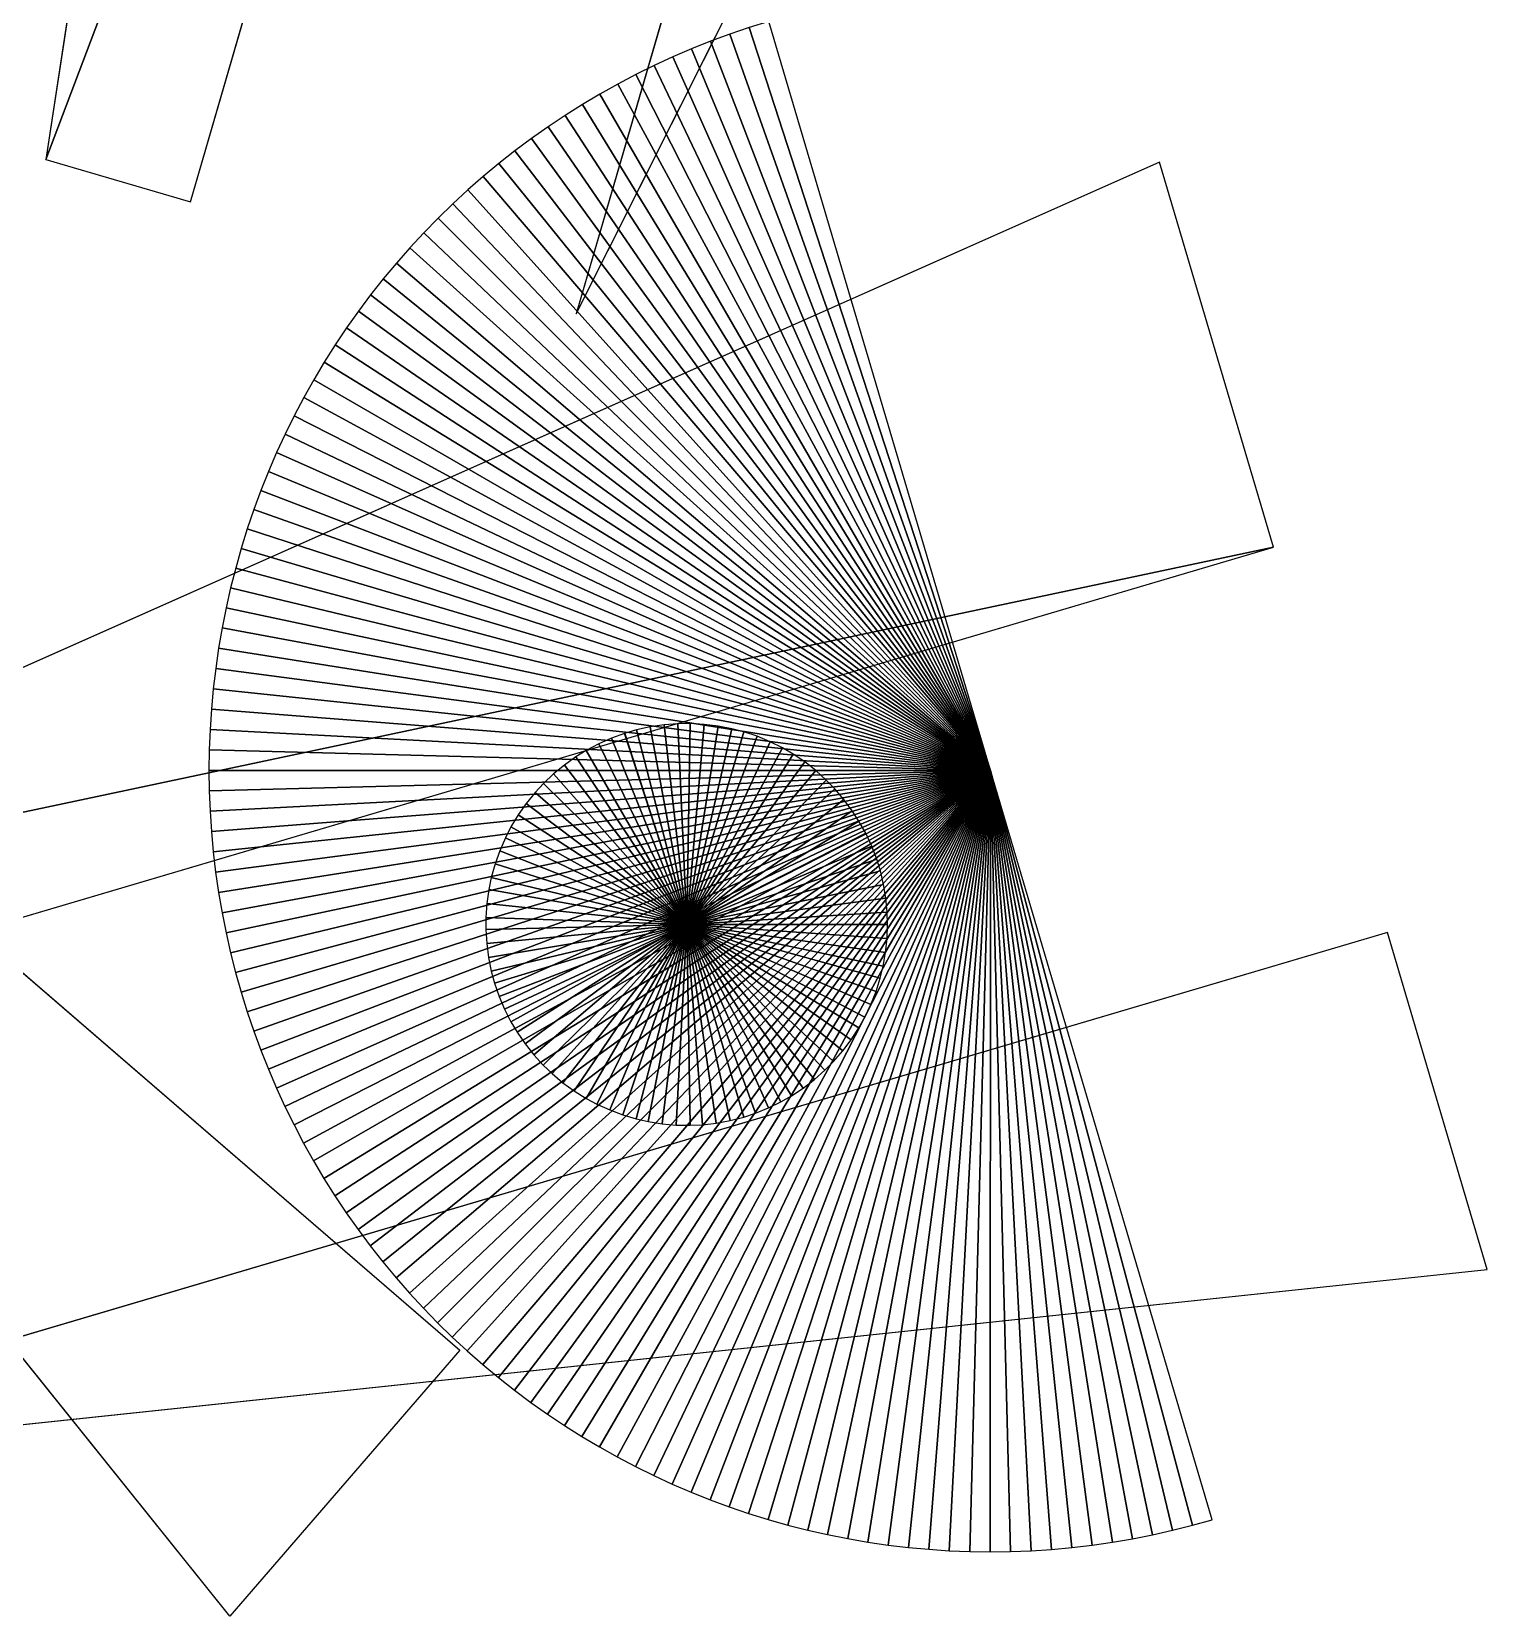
# Model space of a CAD drawing. Header units: metres. Extents: x -473 to 449, y -501 to 490.
# Drawn here: x 184 to 444.8, y -296.6 to -12.6 of the extents above; entities that cross this region are included whole.
import ezdxf

# ---------------------------------------------------------------- set-up
doc = ezdxf.new("R2010")
doc.units = ezdxf.units.M

msp = doc.modelspace()

# ---------------------------------------------------------------- linework, layer by layer
for p, q in [((238.8541, 305.42545, -533.42285), (186.50166, -35.526463, -533.42285)), ((212.42625, -43.07068, -533.42285), (307.98636, 285.30756, -533.42285)), ((377.11862, 265.18964, -533.42285), (281.55853, -63.1886, -533.42285)), ((281.55853, -63.1886, -533.42285), (437.60934, 247.58646, -533.42285)), ((309.07187, -13.05616, -534.42285), (305.63287, -14.323425, -534.42285)), ((312.54288, -11.879326, -534.42285), (309.07187, -13.05616, -534.42285)), ((302.22818, -15.680305, -534.42285), (298.86017, -17.125847, -534.42285)), ((305.63287, -14.323425, -534.42285), (302.22818, -15.680305, -534.42285)), ((295.53122, -18.659042, -534.42285), (292.2435, -20.278854, -534.42285)), ((298.86017, -17.125847, -534.42285), (295.53122, -18.659042, -534.42285)), ((288.99927, -21.984184, -534.42285), (285.8009, -23.773842, -534.42285)), ((292.2435, -20.278854, -534.42285), (288.99927, -21.984184, -534.42285)), ((1.85686, -25.388031, -535.42285), (260.68332, -248.93416, -535.42285)), ((219.50378, -296.6127, -535.42285), (1.85686, -25.388031, -535.42285)), ((285.8009, -23.773842, -534.42285), (282.65036, -25.646614, -534.42285)), ((279.55, -27.601204, -534.42285), (276.50183, -29.636307, -534.42285)), ((282.65036, -25.646614, -534.42285), (279.55, -27.601204, -534.42285)), ((276.50183, -29.636307, -534.42285), (273.508, -31.750496, -534.42285)), ((270.57053, -33.942314, -534.42285), (267.69144, -36.210304, -534.42285)), ((273.508, -31.750496, -534.42285), (270.57053, -33.942314, -534.42285)), ((386.0601, -35.966705, -534.42285), (70.872795, -176.13077, -534.42285)), ((186.50166, -35.526463, -533.42285), (212.42625, -43.07068, -533.42285)), ((267.69144, -36.210304, -534.42285), (264.8727, -38.55284, -534.42285)), ((406.48376, -105.00926, -534.42285), (386.0601, -35.966705, -534.42285)), ((264.8727, -38.55284, -534.42285), (262.11627, -40.96839, -534.42285)), ((262.11627, -40.96839, -534.42285), (259.42398, -43.45527, -534.42285)), ((259.42398, -43.45527, -534.42285), (256.79773, -46.011757, -534.42285)), ((256.79773, -46.011757, -534.42285), (254.23929, -48.63613, -534.42285)), ((254.23929, -48.63613, -534.42285), (251.75043, -51.326576, -534.42285)), ((251.75043, -51.326576, -534.42285), (249.33289, -54.08123, -534.42285)), ((249.33289, -54.08123, -534.42285), (246.98824, -56.898254, -534.42285)), ((246.98824, -56.898254, -534.42285), (244.71815, -59.775654, -534.42285)), ((244.71815, -59.775654, -534.42285), (242.52414, -62.711517, -534.42285)), ((242.52414, -62.711517, -534.42285), (240.40776, -65.70381, -534.42285)), ((240.40776, -65.70381, -534.42285), (238.37044, -68.75044, -534.42285)), ((238.37044, -68.75044, -534.42285), (236.41354, -71.8494, -534.42285)), ((236.41354, -71.8494, -534.42285), (234.53845, -74.998535, -534.42285)), ((234.53845, -74.998535, -534.42285), (232.74644, -78.19561, -534.42285)), ((232.74644, -78.19561, -534.42285), (231.03873, -81.43857, -534.42285)), ((231.03873, -81.43857, -534.42285), (229.41649, -84.72507, -534.42285)), ((229.41649, -84.72507, -534.42285), (227.88083, -88.05296, -534.42285)), ((227.88083, -88.05296, -534.42285), (226.43282, -91.419876, -534.42285)), ((226.43282, -91.419876, -534.42285), (225.07346, -94.82352, -534.42285)), ((225.07346, -94.82352, -534.42285), (223.80363, -98.261566, -534.42285)), ((223.80363, -98.261566, -534.42285), (222.62424, -101.73175, -534.42285)), ((222.62424, -101.73175, -534.42285), (221.5361, -105.23157, -534.42285)), ((78.53167, -202.02173, -534.42285), (406.48376, -105.00926, -534.42285)), ((221.5361, -105.23157, -534.42285), (220.53996, -108.75868, -534.42285)), ((220.53996, -108.75868, -534.42285), (219.63647, -112.31071, -534.42285)), ((219.63647, -112.31071, -534.42285), (218.8263, -115.885086, -534.42285)), ((218.8263, -115.885086, -534.42285), (218.10992, -119.479485, -534.42285)), ((218.10992, -119.479485, -534.42285), (217.48793, -123.09144, -534.42285)), ((217.48793, -123.09144, -534.42285), (216.96068, -126.718376, -534.42285)), ((216.96068, -126.718376, -534.42285), (216.52855, -130.35788, -534.42285)), ((216.52855, -130.35788, -534.42285), (216.19182, -134.00752, -534.42285)), ((216.19182, -134.00752, -534.42285), (215.95079, -137.66464, -534.42285)), ((215.95079, -137.66464, -534.42285), (215.80556, -141.32684, -534.42285)), ((290.22903, -138.36893, -534.42285), (287.8675, -139.22748, -534.42285)), ((292.3402, -137.75443, -534.42285), (290.22903, -138.36893, -534.42285)), ((294.7936, -137.21149, -534.42285), (292.3402, -137.75443, -534.42285)), ((297.2789, -136.84097, -534.42285), (294.7936, -137.21149, -534.42285)), ((299.78397, -136.64476, -534.42285), (297.2789, -136.84097, -534.42285)), ((301.9826, -136.61679, -534.42285), (299.78397, -136.64476, -534.42285)), ((304.49185, -136.74922, -534.42285), (301.9826, -136.61679, -534.42285)), ((306.98578, -137.05637, -534.42285), (304.49185, -136.74922, -534.42285)), ((309.4522, -137.53673, -534.42285), (306.98578, -137.05637, -534.42285)), ((311.5783, -138.09732, -534.42285), (309.4522, -137.53673, -534.42285)), ((313.96094, -138.89551, -534.42285), (311.5783, -138.09732, -534.42285)), ((316.28207, -139.85794, -534.42285), (313.96094, -138.89551, -534.42285)), ((215.80556, -141.32684, -534.42285), (215.75621, -144.99158, -534.42285)), ((283.3525, -141.42754, -534.42285), (281.48236, -142.58386, -534.42285)), ((285.5716, -140.24866, -534.42285), (283.3525, -141.42754, -534.42285)), ((287.8675, -139.22748, -534.42285), (285.5716, -140.24866, -534.42285)), ((318.5304, -140.97998, -534.42285), (316.28207, -139.85794, -534.42285)), ((320.42938, -142.08836, -534.42285), (318.5304, -140.97998, -534.42285)), ((279.43616, -144.04227, -534.42285), (277.49664, -145.6399, -534.42285)), ((281.48236, -142.58386, -534.42285), (279.43616, -144.04227, -534.42285)), ((322.51205, -143.49426, -534.42285), (320.42938, -142.08836, -534.42285)), ((324.49158, -145.04199, -534.42285), (322.51205, -143.49426, -534.42285)), ((215.75621, -144.99158, -534.42285), (215.80283, -148.65642, -534.42285)), ((275.6733, -147.36888, -534.42285), (274.1802, -148.98294, -534.42285)), ((277.49664, -145.6399, -534.42285), (275.6733, -147.36888, -534.42285)), ((326.35828, -146.72404, -534.42285), (324.49158, -145.04199, -534.42285)), ((327.89203, -148.29959, -534.42285), (326.35828, -146.72404, -534.42285)), ((215.80283, -148.65642, -534.42285), (215.94539, -152.31871, -534.42285)), ((274.1802, -148.98294, -534.42285), (272.59814, -150.93515, -534.42285)), ((329.5232, -150.2109, -534.42285), (327.89203, -148.29959, -534.42285)), ((331.0171, -152.23138, -534.42285), (329.5232, -150.2109, -534.42285)), ((215.94539, -152.31871, -534.42285), (216.18375, -155.97601, -534.42285)), ((271.15613, -152.99294, -534.42285), (269.86118, -155.14633, -534.42285)), ((272.59814, -150.93515, -534.42285), (271.15613, -152.99294, -534.42285)), ((332.20587, -154.08105, -534.42285), (331.0171, -152.23138, -534.42285)), ((216.18375, -155.97601, -534.42285), (216.51776, -159.62589, -534.42285)), ((269.86118, -155.14633, -534.42285), (268.8537, -157.10071, -534.42285)), ((333.4233, -156.27924, -534.42285), (332.20587, -154.08105, -534.42285)), ((268.8537, -157.10071, -534.42285), (267.8509, -159.40468, -534.42285)), ((334.48438, -158.55695, -534.42285), (333.4233, -156.27924, -534.42285)), ((335.38403, -160.90317, -534.42285), (334.48438, -158.55695, -534.42285)), ((216.51776, -159.62589, -534.42285), (216.9472, -163.26572, -534.42285)), ((267.01123, -161.77301, -534.42285), (266.3388, -164.19415, -534.42285)), ((267.8509, -159.40468, -534.42285), (267.01123, -161.77301, -534.42285)), ((336.03528, -163.00327, -534.42285), (335.38403, -160.90317, -534.42285)), ((216.9472, -163.26572, -534.42285), (217.47179, -166.89304, -534.42285)), ((266.3388, -164.19415, -534.42285), (265.89026, -166.34668, -534.42285)), ((336.62097, -165.44681, -534.42285), (336.03528, -163.00327, -534.42285)), ((217.47179, -166.89304, -534.42285), (218.09114, -170.50546, -534.42285)), ((265.89026, -166.34668, -534.42285), (265.53964, -168.83484, -534.42285)), ((337.0348, -167.9253, -534.42285), (336.62097, -165.44681, -534.42285)), ((265.53964, -168.83484, -534.42285), (265.36343, -171.34143, -534.42285)), ((337.27472, -170.42656, -534.42285), (337.0348, -167.9253, -534.42285)), ((218.09114, -170.50546, -534.42285), (218.80484, -174.10036, -534.42285)), ((265.36343, -171.34143, -534.42285), (265.35303, -173.54019, -534.42285)), ((337.25244, -175.1355, -534.42285), (337.34106, -172.62433, -534.42285)), ((337.34106, -172.62433, -534.42285), (337.27472, -170.42656, -534.42285)), ((426.90747, -174.0518, -534.42285), (98.95535, -271.06427, -534.42285)), ((218.80484, -174.10036, -534.42285), (219.6124, -177.67535, -534.42285)), ((265.35303, -173.54019, -534.42285), (265.5055, -176.04831, -534.42285)), ((265.5055, -176.04831, -534.42285), (265.83258, -178.5397, -534.42285)), ((336.98883, -177.63443, -534.42285), (337.25244, -175.1355, -534.42285)), ((444.77817, -234.46404, -534.42285), (426.90747, -174.0518, -534.42285)), ((219.6124, -177.67535, -534.42285), (220.51328, -181.22806, -534.42285)), ((265.83258, -178.5397, -534.42285), (266.33264, -181.00221, -534.42285)), ((336.5516, -180.10884, -534.42285), (336.98883, -177.63443, -534.42285)), ((220.51328, -181.22806, -534.42285), (221.5068, -184.75587, -534.42285)), ((266.33264, -181.00221, -534.42285), (266.9102, -183.12376, -534.42285)), ((336.02817, -182.24443, -534.42285), (336.5516, -180.10884, -534.42285)), ((266.9102, -183.12376, -534.42285), (267.7274, -185.49994, -534.42285)), ((335.27173, -184.64062, -534.42285), (336.02817, -182.24443, -534.42285)), ((221.5068, -184.75587, -534.42285), (222.59238, -188.2565, -534.42285)), ((267.7274, -185.49994, -534.42285), (268.70837, -187.81331, -534.42285)), ((333.2673, -189.24576, -534.42285), (334.3499, -186.97821, -534.42285)), ((334.3499, -186.97821, -534.42285), (335.27173, -184.64062, -534.42285)), ((222.59238, -188.2565, -534.42285), (223.76921, -191.72754, -534.42285)), ((268.70837, -187.81331, -534.42285), (269.8483, -190.05261, -534.42285)), ((269.8483, -190.05261, -534.42285), (270.97183, -191.94267, -534.42285)), ((332.19226, -191.1638, -534.42285), (333.2673, -189.24576, -534.42285)), ((223.76921, -191.72754, -534.42285), (225.0365, -195.16655, -534.42285)), ((270.97183, -191.94267, -534.42285), (272.3943, -194.01402, -534.42285)), ((330.8229, -193.27069, -534.42285), (332.19226, -191.1638, -534.42285)), ((225.0365, -195.16655, -534.42285), (226.39334, -198.5712, -534.42285)), ((272.3943, -194.01402, -534.42285), (273.95782, -195.98111, -534.42285)), ((327.66077, -197.1727, -534.42285), (329.30997, -195.27692, -534.42285)), ((329.30997, -195.27692, -534.42285), (330.8229, -193.27069, -534.42285)), ((226.39334, -198.5712, -534.42285), (227.83888, -201.93915, -534.42285)), ((273.95782, -195.98111, -534.42285), (275.65472, -197.83435, -534.42285)), ((275.65472, -197.83435, -534.42285), (277.2425, -199.3554, -534.42285)), ((324.2296, -200.39801, -534.42285), (326.11218, -198.73367, -534.42285)), ((326.11218, -198.73367, -534.42285), (327.66077, -197.1727, -534.42285)), ((277.2425, -199.3554, -534.42285), (279.16678, -200.9713, -534.42285)), ((279.16678, -200.9713, -534.42285), (281.1991, -202.449, -534.42285)), ((322.23557, -201.92693, -534.42285), (324.2296, -200.39801, -534.42285)), ((227.83888, -201.93915, -534.42285), (229.3721, -205.2682, -534.42285)), ((281.1991, -202.449, -534.42285), (283.32956, -203.78136, -534.42285)), ((283.32956, -203.78136, -534.42285), (285.26605, -204.82278, -534.42285)), ((315.97144, -205.50412, -534.42285), (318.23032, -204.40341, -534.42285)), ((318.23032, -204.40341, -534.42285), (320.13968, -203.31302, -534.42285)), ((320.13968, -203.31302, -534.42285), (322.23557, -201.92693, -534.42285)), ((229.3721, -205.2682, -534.42285), (230.9919, -208.5559, -534.42285)), ((285.26605, -204.82278, -534.42285), (287.5522, -205.86563, -534.42285)), ((287.5522, -205.86563, -534.42285), (289.9055, -206.74652, -534.42285)), ((289.9055, -206.74652, -534.42285), (292.3145, -207.46107, -534.42285)), ((309.11993, -207.76059, -534.42285), (311.5529, -207.13235, -534.42285)), ((311.5529, -207.13235, -534.42285), (313.64133, -206.44453, -534.42285)), ((313.64133, -206.44453, -534.42285), (315.97144, -205.50412, -534.42285)), ((230.9919, -208.5559, -534.42285), (232.6972, -211.80006, -534.42285)), ((292.3145, -207.46107, -534.42285), (294.4589, -207.94714, -534.42285)), ((294.4589, -207.94714, -534.42285), (296.94058, -208.34113, -534.42285)), ((296.94058, -208.34113, -534.42285), (299.4437, -208.56104, -534.42285)), ((299.4437, -208.56104, -534.42285), (301.95605, -208.60582, -534.42285)), ((301.95605, -208.60582, -534.42285), (304.15234, -208.50114, -534.42285)), ((304.15234, -208.50114, -534.42285), (306.64908, -208.21762, -534.42285)), ((306.64908, -208.21762, -534.42285), (309.11993, -207.76059, -534.42285)), ((232.6972, -211.80006, -534.42285), (234.48688, -214.99854, -534.42285)), ((234.48688, -214.99854, -534.42285), (236.35965, -218.14899, -534.42285)), ((236.35965, -218.14899, -534.42285), (238.31424, -221.24936, -534.42285)), ((238.31424, -221.24936, -534.42285), (240.34937, -224.29756, -534.42285)), ((240.34937, -224.29756, -534.42285), (242.46353, -227.29138, -534.42285)), ((242.46353, -227.29138, -534.42285), (244.65536, -230.22885, -534.42285)), ((244.65536, -230.22885, -534.42285), (246.92336, -233.10797, -534.42285)), ((98.95535, -271.06427, -534.42285), (444.77817, -234.46404, -534.42285)), ((246.92336, -233.10797, -534.42285), (249.2659, -235.9267, -534.42285)), ((249.2659, -235.9267, -534.42285), (251.68144, -238.68314, -534.42285)), ((251.68144, -238.68314, -534.42285), (254.16829, -241.37538, -534.42285)), ((254.16829, -241.37538, -534.42285), (256.72482, -244.00168, -534.42285)), ((256.72482, -244.00168, -534.42285), (259.34918, -246.56009, -534.42285)), ((259.34918, -246.56009, -534.42285), (262.0396, -249.04892, -534.42285)), ((260.68332, -248.93416, -535.42285), (219.50378, -296.6127, -535.42285)), ((262.0396, -249.04892, -534.42285), (264.7943, -251.46652, -534.42285)), ((264.7943, -251.46652, -534.42285), (267.6113, -253.81114, -534.42285)), ((267.6113, -253.81114, -534.42285), (270.4887, -256.08124, -534.42285)), ((270.4887, -256.08124, -534.42285), (273.4246, -258.27527, -534.42285)), ((273.4246, -258.27527, -534.42285), (276.41684, -260.39163, -534.42285)), ((276.41684, -260.39163, -534.42285), (279.4635, -262.42892, -534.42285)), ((279.4635, -262.42892, -534.42285), (282.56247, -264.38586, -534.42285)), ((282.56247, -264.38586, -534.42285), (285.71158, -266.26093, -534.42285)), ((285.71158, -266.26093, -534.42285), (288.90866, -268.05292, -534.42285)), ((288.90866, -268.05292, -534.42285), (292.1516, -269.76068, -534.42285)), ((292.1516, -269.76068, -534.42285), (295.43814, -271.38293, -534.42285)), ((295.43814, -271.38293, -534.42285), (298.76596, -272.91855, -534.42285)), ((298.76596, -272.91855, -534.42285), (302.13287, -274.36658, -534.42285)), ((302.13287, -274.36658, -534.42285), (305.53656, -275.72592, -534.42285)), ((305.53656, -275.72592, -534.42285), (308.97464, -276.9958, -534.42285)), ((308.97464, -276.9958, -534.42285), (312.44476, -278.17514, -534.42285)), ((312.44476, -278.17514, -534.42285), (315.94464, -279.26328, -534.42285)), ((315.94464, -279.26328, -534.42285), (319.47174, -280.25946, -534.42285)), ((319.47174, -280.25946, -534.42285), (323.02368, -281.1629, -534.42285)), ((323.02368, -281.1629, -534.42285), (326.59814, -281.97314, -534.42285)), ((388.38843, -281.18698, -534.42285), (391.94104, -280.28613, -534.42285)), ((391.94104, -280.28613, -534.42285), (395.4689, -279.29257, -534.42285)), ((326.59814, -281.97314, -534.42285), (330.19257, -282.68945, -534.42285)), ((330.19257, -282.68945, -534.42285), (333.80444, -283.31146, -534.42285)), ((333.80444, -283.31146, -534.42285), (337.43146, -283.8387, -534.42285)), ((337.43146, -283.8387, -534.42285), (341.07095, -284.27087, -534.42285)), ((370.3389, -284.28162, -534.42285), (373.97876, -283.85217, -534.42285)), ((373.97876, -283.85217, -534.42285), (377.60608, -283.3276, -534.42285)), ((377.60608, -283.3276, -534.42285), (381.21844, -282.70825, -534.42285)), ((381.21844, -282.70825, -534.42285), (384.81345, -281.99454, -534.42285)), ((384.81345, -281.99454, -534.42285), (388.38843, -281.18698, -534.42285)), ((341.07095, -284.27087, -534.42285), (344.72052, -284.60754, -534.42285)), ((344.72052, -284.60754, -534.42285), (348.37766, -284.84857, -534.42285)), ((348.37766, -284.84857, -534.42285), (352.03992, -284.99384, -534.42285)), ((352.03992, -284.99384, -534.42285), (355.70465, -285.04315, -534.42285)), ((355.70465, -285.04315, -534.42285), (359.3694, -284.99655, -534.42285)), ((359.3694, -284.99655, -534.42285), (363.03177, -284.85397, -534.42285)), ((363.03177, -284.85397, -534.42285), (366.6891, -284.61566, -534.42285)), ((366.6891, -284.61566, -534.42285), (370.3389, -284.28162, -534.42285))]:
    msp.add_line(p, q)
for points in [[(307.98636, 285.30756, -533.42285), (238.8541, 305.42545, -533.42285), (186.50166, -35.526463, -533.42285), (186.50177, -35.526363, -533.4227)], [(186.50166, -35.526463, -533.42285), (212.42625, -43.07068, -533.42285), (307.98636, 285.30756, -533.42285), (307.98645, 285.30765, -533.4227)], [(281.55853, -63.1886, -533.42285), (437.60934, 247.58646, -533.42285), (377.11862, 265.18964, -533.42285), (377.1187, 265.18973, -533.4227)], [(355.7562, -145.04317, -534.42285), (316.0435, -10.793762, -534.42285), (312.54288, -11.879326, -534.42285), (312.54297, -11.879226, -534.4227)], [(355.7562, -145.04317, -534.42285), (309.07187, -13.05616, -534.42285), (305.63287, -14.323425, -534.42285), (305.63297, -14.323325, -534.4227)], [(355.7562, -145.04317, -534.42285), (312.54288, -11.879326, -534.42285), (309.07187, -13.05616, -534.42285), (309.07196, -13.05606, -534.4227)], [(355.7562, -145.04317, -534.42285), (302.22818, -15.680305, -534.42285), (298.86017, -17.125847, -534.42285), (298.86026, -17.125748, -534.4227)], [(355.7562, -145.04317, -534.42285), (305.63287, -14.323425, -534.42285), (302.22818, -15.680305, -534.42285), (302.22827, -15.680205, -534.4227)], [(355.7562, -145.04317, -534.42285), (295.53122, -18.659042, -534.42285), (292.2435, -20.278854, -534.42285), (292.2436, -20.278755, -534.4227)], [(355.7562, -145.04317, -534.42285), (298.86017, -17.125847, -534.42285), (295.53122, -18.659042, -534.42285), (295.5313, -18.658943, -534.4227)], [(355.7562, -145.04317, -534.42285), (288.99927, -21.984184, -534.42285), (285.8009, -23.773842, -534.42285), (285.801, -23.773743, -534.4227)], [(355.7562, -145.04317, -534.42285), (292.2435, -20.278854, -534.42285), (288.99927, -21.984184, -534.42285), (288.99936, -21.984085, -534.4227)], [(1.85686, -25.388031, -535.42285), (260.68332, -248.93416, -535.42285), (219.50378, -296.6127, -535.42285), (219.50389, -296.6126, -535.4227)], [(355.7562, -145.04317, -534.42285), (285.8009, -23.773842, -534.42285), (282.65036, -25.646614, -534.42285), (282.65045, -25.646515, -534.4227)], [(355.7562, -145.04317, -534.42285), (279.55, -27.601204, -534.42285), (276.50183, -29.636307, -534.42285), (276.50192, -29.636208, -534.4227)], [(355.7562, -145.04317, -534.42285), (282.65036, -25.646614, -534.42285), (279.55, -27.601204, -534.42285), (279.55008, -27.601105, -534.4227)], [(355.7562, -145.04317, -534.42285), (276.50183, -29.636307, -534.42285), (273.508, -31.750496, -534.42285), (273.5081, -31.750397, -534.4227)], [(355.7562, -145.04317, -534.42285), (270.57053, -33.942314, -534.42285), (267.69144, -36.210304, -534.42285), (267.69153, -36.210205, -534.4227)], [(355.7562, -145.04317, -534.42285), (273.508, -31.750496, -534.42285), (270.57053, -33.942314, -534.42285), (270.57062, -33.942215, -534.4227)], [(406.48376, -105.00926, -534.42285), (386.0601, -35.966705, -534.42285), (70.872795, -176.13077, -534.42285), (70.872894, -176.13066, -534.4227)], [(355.7562, -145.04317, -534.42285), (267.69144, -36.210304, -534.42285), (264.8727, -38.55284, -534.42285), (264.8728, -38.552742, -534.4227)], [(355.7562, -145.04317, -534.42285), (264.8727, -38.55284, -534.42285), (262.11627, -40.96839, -534.42285), (262.11636, -40.968292, -534.4227)], [(355.7562, -145.04317, -534.42285), (262.11627, -40.96839, -534.42285), (259.42398, -43.45527, -534.42285), (259.42407, -43.45517, -534.4227)], [(355.7562, -145.04317, -534.42285), (259.42398, -43.45527, -534.42285), (256.79773, -46.011757, -534.42285), (256.79782, -46.011658, -534.4227)], [(355.7562, -145.04317, -534.42285), (256.79773, -46.011757, -534.42285), (254.23929, -48.63613, -534.42285), (254.2394, -48.636032, -534.4227)], [(355.7562, -145.04317, -534.42285), (254.23929, -48.63613, -534.42285), (251.75043, -51.326576, -534.42285), (251.75053, -51.326477, -534.4227)], [(355.7562, -145.04317, -534.42285), (251.75043, -51.326576, -534.42285), (249.33289, -54.08123, -534.42285), (249.333, -54.08113, -534.4227)], [(355.7562, -145.04317, -534.42285), (249.33289, -54.08123, -534.42285), (246.98824, -56.898254, -534.42285), (246.98834, -56.898155, -534.4227)], [(355.7562, -145.04317, -534.42285), (246.98824, -56.898254, -534.42285), (244.71815, -59.775654, -534.42285), (244.71826, -59.775555, -534.4227)], [(355.7562, -145.04317, -534.42285), (244.71815, -59.775654, -534.42285), (242.52414, -62.711517, -534.42285), (242.52425, -62.71142, -534.4227)], [(355.7562, -145.04317, -534.42285), (242.52414, -62.711517, -534.42285), (240.40776, -65.70381, -534.42285), (240.40787, -65.70371, -534.4227)], [(355.7562, -145.04317, -534.42285), (240.40776, -65.70381, -534.42285), (238.37044, -68.75044, -534.42285), (238.37054, -68.75034, -534.4227)], [(355.7562, -145.04317, -534.42285), (238.37044, -68.75044, -534.42285), (236.41354, -71.8494, -534.42285), (236.41365, -71.849304, -534.4227)], [(355.7562, -145.04317, -534.42285), (236.41354, -71.8494, -534.42285), (234.53845, -74.998535, -534.42285), (234.53856, -74.998436, -534.4227)], [(355.7562, -145.04317, -534.42285), (234.53845, -74.998535, -534.42285), (232.74644, -78.19561, -534.42285), (232.74655, -78.19551, -534.4227)], [(355.7562, -145.04317, -534.42285), (232.74644, -78.19561, -534.42285), (231.03873, -81.43857, -534.42285), (231.03883, -81.43847, -534.4227)], [(355.7562, -145.04317, -534.42285), (231.03873, -81.43857, -534.42285), (229.41649, -84.72507, -534.42285), (229.4166, -84.72497, -534.4227)], [(355.7562, -145.04317, -534.42285), (229.41649, -84.72507, -534.42285), (227.88083, -88.05296, -534.42285), (227.88094, -88.052864, -534.4227)], [(355.7562, -145.04317, -534.42285), (227.88083, -88.05296, -534.42285), (226.43282, -91.419876, -534.42285), (226.43292, -91.41978, -534.4227)], [(355.7562, -145.04317, -534.42285), (226.43282, -91.419876, -534.42285), (225.07346, -94.82352, -534.42285), (225.07356, -94.82342, -534.4227)], [(355.7562, -145.04317, -534.42285), (225.07346, -94.82352, -534.42285), (223.80363, -98.261566, -534.42285), (223.80374, -98.26147, -534.4227)], [(355.7562, -145.04317, -534.42285), (223.80363, -98.261566, -534.42285), (222.62424, -101.73175, -534.42285), (222.62434, -101.73165, -534.4227)], [(355.7562, -145.04317, -534.42285), (222.62424, -101.73175, -534.42285), (221.5361, -105.23157, -534.42285), (221.53621, -105.23147, -534.4227)], [(70.872795, -176.13077, -534.42285), (78.53167, -202.02173, -534.42285), (406.48376, -105.00926, -534.42285), (406.48386, -105.00916, -534.4227)], [(355.7562, -145.04317, -534.42285), (221.5361, -105.23157, -534.42285), (220.53996, -108.75868, -534.42285), (220.54007, -108.75858, -534.4227)], [(355.7562, -145.04317, -534.42285), (220.53996, -108.75868, -534.42285), (219.63647, -112.31071, -534.42285), (219.63658, -112.31061, -534.4227)], [(355.7562, -145.04317, -534.42285), (219.63647, -112.31071, -534.42285), (218.8263, -115.885086, -534.42285), (218.8264, -115.88499, -534.4227)], [(355.7562, -145.04317, -534.42285), (218.8263, -115.885086, -534.42285), (218.10992, -119.479485, -534.42285), (218.11003, -119.479385, -534.4227)], [(355.7562, -145.04317, -534.42285), (218.10992, -119.479485, -534.42285), (217.48793, -123.09144, -534.42285), (217.48804, -123.09134, -534.4227)], [(355.7562, -145.04317, -534.42285), (217.48793, -123.09144, -534.42285), (216.96068, -126.718376, -534.42285), (216.96078, -126.71828, -534.4227)], [(355.7562, -145.04317, -534.42285), (216.96068, -126.718376, -534.42285), (216.52855, -130.35788, -534.42285), (216.52866, -130.35777, -534.4227)], [(355.7562, -145.04317, -534.42285), (216.52855, -130.35788, -534.42285), (216.19182, -134.00752, -534.42285), (216.19193, -134.00742, -534.4227)], [(355.7562, -145.04317, -534.42285), (216.19182, -134.00752, -534.42285), (215.95079, -137.66464, -534.42285), (215.9509, -137.66454, -534.4227)], [(355.7562, -145.04317, -534.42285), (215.95079, -137.66464, -534.42285), (215.80556, -141.32684, -534.42285), (215.80566, -141.32674, -534.4227)], [(301.34103, -172.61108, -534.42285), (290.22903, -138.36893, -534.42285), (287.8675, -139.22748, -534.42285), (287.86758, -139.22737, -534.4227)], [(301.34103, -172.61108, -534.42285), (292.3402, -137.75443, -534.42285), (290.22903, -138.36893, -534.42285), (290.22913, -138.36882, -534.4227)], [(301.34103, -172.61108, -534.42285), (294.7936, -137.21149, -534.42285), (292.3402, -137.75443, -534.42285), (292.3403, -137.75432, -534.4227)], [(301.34103, -172.61108, -534.42285), (297.2789, -136.84097, -534.42285), (294.7936, -137.21149, -534.42285), (294.7937, -137.21138, -534.4227)], [(301.34103, -172.61108, -534.42285), (299.78397, -136.64476, -534.42285), (297.2789, -136.84097, -534.42285), (297.279, -136.84087, -534.4227)], [(301.34103, -172.61108, -534.42285), (301.9826, -136.61679, -534.42285), (299.78397, -136.64476, -534.42285), (299.78406, -136.64465, -534.4227)], [(301.34103, -172.61108, -534.42285), (304.49185, -136.74922, -534.42285), (301.9826, -136.61679, -534.42285), (301.9827, -136.61668, -534.4227)], [(301.34103, -172.61108, -534.42285), (306.98578, -137.05637, -534.42285), (304.49185, -136.74922, -534.42285), (304.49194, -136.74911, -534.4227)], [(301.34103, -172.61108, -534.42285), (309.4522, -137.53673, -534.42285), (306.98578, -137.05637, -534.42285), (306.98587, -137.05626, -534.4227)], [(301.34103, -172.61108, -534.42285), (311.5783, -138.09732, -534.42285), (309.4522, -137.53673, -534.42285), (309.4523, -137.53662, -534.4227)], [(301.34103, -172.61108, -534.42285), (313.96094, -138.89551, -534.42285), (311.5783, -138.09732, -534.42285), (311.5784, -138.09721, -534.4227)], [(301.34103, -172.61108, -534.42285), (316.28207, -139.85794, -534.42285), (313.96094, -138.89551, -534.42285), (313.96103, -138.8954, -534.4227)], [(355.7562, -145.04317, -534.42285), (215.80556, -141.32684, -534.42285), (215.75621, -144.99158, -534.42285), (215.75632, -144.99147, -534.4227)], [(301.34103, -172.61108, -534.42285), (283.3525, -141.42754, -534.42285), (281.48236, -142.58386, -534.42285), (281.48245, -142.58376, -534.4227)], [(301.34103, -172.61108, -534.42285), (285.5716, -140.24866, -534.42285), (283.3525, -141.42754, -534.42285), (283.3526, -141.42743, -534.4227)], [(301.34103, -172.61108, -534.42285), (287.8675, -139.22748, -534.42285), (285.5716, -140.24866, -534.42285), (285.5717, -140.24855, -534.4227)], [(301.34103, -172.61108, -534.42285), (318.5304, -140.97998, -534.42285), (316.28207, -139.85794, -534.42285), (316.28217, -139.85783, -534.4227)], [(301.34103, -172.61108, -534.42285), (320.42938, -142.08836, -534.42285), (318.5304, -140.97998, -534.42285), (318.5305, -140.97987, -534.4227)], [(301.34103, -172.61108, -534.42285), (279.43616, -144.04227, -534.42285), (277.49664, -145.6399, -534.42285), (277.49673, -145.63979, -534.4227)], [(301.34103, -172.61108, -534.42285), (281.48236, -142.58386, -534.42285), (279.43616, -144.04227, -534.42285), (279.43625, -144.04216, -534.4227)], [(301.34103, -172.61108, -534.42285), (322.51205, -143.49426, -534.42285), (320.42938, -142.08836, -534.42285), (320.42947, -142.08826, -534.4227)], [(301.34103, -172.61108, -534.42285), (324.49158, -145.04199, -534.42285), (322.51205, -143.49426, -534.42285), (322.51215, -143.49416, -534.4227)], [(355.7562, -145.04317, -534.42285), (215.75621, -144.99158, -534.42285), (215.80283, -148.65642, -534.42285), (215.80293, -148.65631, -534.4227)], [(355.7562, -145.04317, -534.42285), (215.80283, -148.65642, -534.42285), (215.94539, -152.31871, -534.42285), (215.9455, -152.3186, -534.4227)], [(355.7562, -145.04317, -534.42285), (215.94539, -152.31871, -534.42285), (216.18375, -155.97601, -534.42285), (216.18385, -155.9759, -534.4227)], [(355.7562, -145.04317, -534.42285), (216.18375, -155.97601, -534.42285), (216.51776, -159.62589, -534.42285), (216.51787, -159.62578, -534.4227)], [(355.7562, -145.04317, -534.42285), (216.51776, -159.62589, -534.42285), (216.9472, -163.26572, -534.42285), (216.94731, -163.26561, -534.4227)], [(355.7562, -145.04317, -534.42285), (216.9472, -163.26572, -534.42285), (217.47179, -166.89304, -534.42285), (217.4719, -166.89293, -534.4227)], [(355.7562, -145.04317, -534.42285), (217.47179, -166.89304, -534.42285), (218.09114, -170.50546, -534.42285), (218.09125, -170.50536, -534.4227)], [(355.7562, -145.04317, -534.42285), (218.09114, -170.50546, -534.42285), (218.80484, -174.10036, -534.42285), (218.80495, -174.10025, -534.4227)], [(355.7562, -145.04317, -534.42285), (218.80484, -174.10036, -534.42285), (219.6124, -177.67535, -534.42285), (219.6125, -177.67525, -534.4227)], [(355.7562, -145.04317, -534.42285), (219.6124, -177.67535, -534.42285), (220.51328, -181.22806, -534.42285), (220.51338, -181.22795, -534.4227)], [(355.7562, -145.04317, -534.42285), (220.51328, -181.22806, -534.42285), (221.5068, -184.75587, -534.42285), (221.50691, -184.75577, -534.4227)], [(355.7562, -145.04317, -534.42285), (221.5068, -184.75587, -534.42285), (222.59238, -188.2565, -534.42285), (222.59248, -188.2564, -534.4227)], [(355.7562, -145.04317, -534.42285), (222.59238, -188.2565, -534.42285), (223.76921, -191.72754, -534.42285), (223.76932, -191.72743, -534.4227)], [(355.7562, -145.04317, -534.42285), (223.76921, -191.72754, -534.42285), (225.0365, -195.16655, -534.42285), (225.0366, -195.16644, -534.4227)], [(355.7562, -145.04317, -534.42285), (225.0365, -195.16655, -534.42285), (226.39334, -198.5712, -534.42285), (226.39345, -198.57109, -534.4227)], [(355.7562, -145.04317, -534.42285), (226.39334, -198.5712, -534.42285), (227.83888, -201.93915, -534.42285), (227.83899, -201.93904, -534.4227)], [(355.7562, -145.04317, -534.42285), (227.83888, -201.93915, -534.42285), (229.3721, -205.2682, -534.42285), (229.37221, -205.2681, -534.4227)], [(355.7562, -145.04317, -534.42285), (229.3721, -205.2682, -534.42285), (230.9919, -208.5559, -534.42285), (230.992, -208.55579, -534.4227)], [(355.7562, -145.04317, -534.42285), (230.9919, -208.5559, -534.42285), (232.6972, -211.80006, -534.42285), (232.69731, -211.79996, -534.4227)], [(355.7562, -145.04317, -534.42285), (232.6972, -211.80006, -534.42285), (234.48688, -214.99854, -534.42285), (234.48698, -214.99843, -534.4227)], [(355.7562, -145.04317, -534.42285), (234.48688, -214.99854, -534.42285), (236.35965, -218.14899, -534.42285), (236.35976, -218.14888, -534.4227)], [(355.7562, -145.04317, -534.42285), (236.35965, -218.14899, -534.42285), (238.31424, -221.24936, -534.42285), (238.31435, -221.24925, -534.4227)], [(355.7562, -145.04317, -534.42285), (238.31424, -221.24936, -534.42285), (240.34937, -224.29756, -534.42285), (240.34947, -224.29745, -534.4227)], [(355.7562, -145.04317, -534.42285), (240.34937, -224.29756, -534.42285), (242.46353, -227.29138, -534.42285), (242.46364, -227.29128, -534.4227)], [(355.7562, -145.04317, -534.42285), (242.46353, -227.29138, -534.42285), (244.65536, -230.22885, -534.42285), (244.65547, -230.22874, -534.4227)], [(355.7562, -145.04317, -534.42285), (244.65536, -230.22885, -534.42285), (246.92336, -233.10797, -534.42285), (246.92346, -233.10786, -534.4227)], [(355.7562, -145.04317, -534.42285), (246.92336, -233.10797, -534.42285), (249.2659, -235.9267, -534.42285), (249.266, -235.92659, -534.4227)], [(355.7562, -145.04317, -534.42285), (249.2659, -235.9267, -534.42285), (251.68144, -238.68314, -534.42285), (251.68155, -238.68303, -534.4227)], [(355.7562, -145.04317, -534.42285), (251.68144, -238.68314, -534.42285), (254.16829, -241.37538, -534.42285), (254.1684, -241.37527, -534.4227)], [(355.7562, -145.04317, -534.42285), (254.16829, -241.37538, -534.42285), (256.72482, -244.00168, -534.42285), (256.7249, -244.00157, -534.4227)], [(355.7562, -145.04317, -534.42285), (256.72482, -244.00168, -534.42285), (259.34918, -246.56009, -534.42285), (259.34927, -246.55998, -534.4227)], [(355.7562, -145.04317, -534.42285), (259.34918, -246.56009, -534.42285), (262.0396, -249.04892, -534.42285), (262.0397, -249.04881, -534.4227)], [(355.7562, -145.04317, -534.42285), (262.0396, -249.04892, -534.42285), (264.7943, -251.46652, -534.42285), (264.7944, -251.46642, -534.4227)], [(355.7562, -145.04317, -534.42285), (264.7943, -251.46652, -534.42285), (267.6113, -253.81114, -534.42285), (267.6114, -253.81104, -534.4227)], [(355.7562, -145.04317, -534.42285), (267.6113, -253.81114, -534.42285), (270.4887, -256.08124, -534.42285), (270.4888, -256.08115, -534.4227)], [(355.7562, -145.04317, -534.42285), (270.4887, -256.08124, -534.42285), (273.4246, -258.27527, -534.42285), (273.42468, -258.27518, -534.4227)], [(355.7562, -145.04317, -534.42285), (273.4246, -258.27527, -534.42285), (276.41684, -260.39163, -534.42285), (276.41693, -260.39154, -534.4227)], [(301.34103, -172.61108, -534.42285), (275.6733, -147.36888, -534.42285), (274.1802, -148.98294, -534.42285), (274.1803, -148.98283, -534.4227)], [(301.34103, -172.61108, -534.42285), (277.49664, -145.6399, -534.42285), (275.6733, -147.36888, -534.42285), (275.6734, -147.36877, -534.4227)], [(355.7562, -145.04317, -534.42285), (276.41684, -260.39163, -534.42285), (279.4635, -262.42892, -534.42285), (279.4636, -262.42883, -534.4227)], [(355.7562, -145.04317, -534.42285), (279.4635, -262.42892, -534.42285), (282.56247, -264.38586, -534.42285), (282.56256, -264.38577, -534.4227)], [(355.7562, -145.04317, -534.42285), (282.56247, -264.38586, -534.42285), (285.71158, -266.26093, -534.42285), (285.71167, -266.26083, -534.4227)], [(355.7562, -145.04317, -534.42285), (285.71158, -266.26093, -534.42285), (288.90866, -268.05292, -534.42285), (288.90875, -268.05283, -534.4227)], [(355.7562, -145.04317, -534.42285), (288.90866, -268.05292, -534.42285), (292.1516, -269.76068, -534.42285), (292.1517, -269.7606, -534.4227)], [(355.7562, -145.04317, -534.42285), (292.1516, -269.76068, -534.42285), (295.43814, -271.38293, -534.42285), (295.43823, -271.38284, -534.4227)], [(355.7562, -145.04317, -534.42285), (295.43814, -271.38293, -534.42285), (298.76596, -272.91855, -534.42285), (298.76605, -272.91846, -534.4227)], [(355.7562, -145.04317, -534.42285), (298.76596, -272.91855, -534.42285), (302.13287, -274.36658, -534.42285), (302.13297, -274.3665, -534.4227)], [(301.34103, -172.61108, -534.42285), (326.35828, -146.72404, -534.42285), (324.49158, -145.04199, -534.42285), (324.49167, -145.04189, -534.4227)], [(301.34103, -172.61108, -534.42285), (327.89203, -148.29959, -534.42285), (326.35828, -146.72404, -534.42285), (326.35837, -146.72394, -534.4227)], [(355.7562, -145.04317, -534.42285), (302.13287, -274.36658, -534.42285), (305.53656, -275.72592, -534.42285), (305.53665, -275.72583, -534.4227)], [(355.7562, -145.04317, -534.42285), (305.53656, -275.72592, -534.42285), (308.97464, -276.9958, -534.42285), (308.97473, -276.9957, -534.4227)], [(355.7562, -145.04317, -534.42285), (308.97464, -276.9958, -534.42285), (312.44476, -278.17514, -534.42285), (312.44485, -278.17505, -534.4227)], [(355.7562, -145.04317, -534.42285), (312.44476, -278.17514, -534.42285), (315.94464, -279.26328, -534.42285), (315.94473, -279.26318, -534.4227)], [(355.7562, -145.04317, -534.42285), (315.94464, -279.26328, -534.42285), (319.47174, -280.25946, -534.42285), (319.47183, -280.25937, -534.4227)], [(355.7562, -145.04317, -534.42285), (319.47174, -280.25946, -534.42285), (323.02368, -281.1629, -534.42285), (323.02377, -281.1628, -534.4227)], [(355.7562, -145.04317, -534.42285), (323.02368, -281.1629, -534.42285), (326.59814, -281.97314, -534.42285), (326.59824, -281.97305, -534.4227)], [(355.7562, -145.04317, -534.42285), (326.59814, -281.97314, -534.42285), (330.19257, -282.68945, -534.42285), (330.19266, -282.68936, -534.4227)], [(355.7562, -145.04317, -534.42285), (330.19257, -282.68945, -534.42285), (333.80444, -283.31146, -534.42285), (333.80453, -283.31137, -534.4227)], [(355.7562, -145.04317, -534.42285), (333.80444, -283.31146, -534.42285), (337.43146, -283.8387, -534.42285), (337.43155, -283.83862, -534.4227)], [(355.7562, -145.04317, -534.42285), (337.43146, -283.8387, -534.42285), (341.07095, -284.27087, -534.42285), (341.07104, -284.27078, -534.4227)], [(355.7562, -145.04317, -534.42285), (341.07095, -284.27087, -534.42285), (344.72052, -284.60754, -534.42285), (344.7206, -284.60745, -534.4227)], [(355.7562, -145.04317, -534.42285), (344.72052, -284.60754, -534.42285), (348.37766, -284.84857, -534.42285), (348.37775, -284.84848, -534.4227)], [(355.7562, -145.04317, -534.42285), (348.37766, -284.84857, -534.42285), (352.03992, -284.99384, -534.42285), (352.04, -284.99374, -534.4227)], [(355.7562, -145.04317, -534.42285), (352.03992, -284.99384, -534.42285), (355.70465, -285.04315, -534.42285), (355.70474, -285.04306, -534.4227)], [(355.7562, -145.04317, -534.42285), (355.70465, -285.04315, -534.42285), (359.3694, -284.99655, -534.42285), (359.36948, -284.99646, -534.4227)], [(355.7562, -145.04317, -534.42285), (359.3694, -284.99655, -534.42285), (363.03177, -284.85397, -534.42285), (363.03186, -284.85388, -534.4227)], [(355.7562, -145.04317, -534.42285), (363.03177, -284.85397, -534.42285), (366.6891, -284.61566, -534.42285), (366.68918, -284.61557, -534.4227)], [(355.7562, -145.04317, -534.42285), (366.6891, -284.61566, -534.42285), (370.3389, -284.28162, -534.42285), (370.339, -284.28152, -534.4227)], [(355.7562, -145.04317, -534.42285), (370.3389, -284.28162, -534.42285), (373.97876, -283.85217, -534.42285), (373.97885, -283.85208, -534.4227)], [(355.7562, -145.04317, -534.42285), (373.97876, -283.85217, -534.42285), (377.60608, -283.3276, -534.42285), (377.60617, -283.3275, -534.4227)], [(355.7562, -145.04317, -534.42285), (377.60608, -283.3276, -534.42285), (381.21844, -282.70825, -534.42285), (381.21854, -282.70816, -534.4227)], [(355.7562, -145.04317, -534.42285), (381.21844, -282.70825, -534.42285), (384.81345, -281.99454, -534.42285), (384.81354, -281.99445, -534.4227)], [(355.7562, -145.04317, -534.42285), (384.81345, -281.99454, -534.42285), (388.38843, -281.18698, -534.42285), (388.38852, -281.1869, -534.4227)], [(355.7562, -145.04317, -534.42285), (388.38843, -281.18698, -534.42285), (391.94104, -280.28613, -534.42285), (391.94113, -280.28604, -534.4227)], [(355.7562, -145.04317, -534.42285), (391.94104, -280.28613, -534.42285), (395.4689, -279.29257, -534.42285), (395.469, -279.29248, -534.4227)], [(301.34103, -172.61108, -534.42285), (274.1802, -148.98294, -534.42285), (272.59814, -150.93515, -534.42285), (272.59824, -150.93504, -534.4227)], [(301.34103, -172.61108, -534.42285), (329.5232, -150.2109, -534.42285), (327.89203, -148.29959, -534.42285), (327.89212, -148.29948, -534.4227)], [(301.34103, -172.61108, -534.42285), (331.0171, -152.23138, -534.42285), (329.5232, -150.2109, -534.42285), (329.5233, -150.2108, -534.4227)], [(301.34103, -172.61108, -534.42285), (271.15613, -152.99294, -534.42285), (269.86118, -155.14633, -534.42285), (269.86127, -155.14622, -534.4227)], [(301.34103, -172.61108, -534.42285), (272.59814, -150.93515, -534.42285), (271.15613, -152.99294, -534.42285), (271.15622, -152.99283, -534.4227)], [(301.34103, -172.61108, -534.42285), (332.20587, -154.08105, -534.42285), (331.0171, -152.23138, -534.42285), (331.01718, -152.23128, -534.4227)], [(301.34103, -172.61108, -534.42285), (269.86118, -155.14633, -534.42285), (268.8537, -157.10071, -534.42285), (268.8538, -157.1006, -534.4227)], [(301.34103, -172.61108, -534.42285), (333.4233, -156.27924, -534.42285), (332.20587, -154.08105, -534.42285), (332.20596, -154.08095, -534.4227)], [(301.34103, -172.61108, -534.42285), (268.8537, -157.10071, -534.42285), (267.8509, -159.40468, -534.42285), (267.85098, -159.40457, -534.4227)], [(301.34103, -172.61108, -534.42285), (334.48438, -158.55695, -534.42285), (333.4233, -156.27924, -534.42285), (333.4234, -156.27913, -534.4227)], [(301.34103, -172.61108, -534.42285), (335.38403, -160.90317, -534.42285), (334.48438, -158.55695, -534.42285), (334.48447, -158.55684, -534.4227)], [(301.34103, -172.61108, -534.42285), (267.01123, -161.77301, -534.42285), (266.3388, -164.19415, -534.42285), (266.3389, -164.19405, -534.4227)], [(301.34103, -172.61108, -534.42285), (267.8509, -159.40468, -534.42285), (267.01123, -161.77301, -534.42285), (267.01132, -161.7729, -534.4227)], [(301.34103, -172.61108, -534.42285), (336.03528, -163.00327, -534.42285), (335.38403, -160.90317, -534.42285), (335.38412, -160.90306, -534.4227)], [(301.34103, -172.61108, -534.42285), (266.3388, -164.19415, -534.42285), (265.89026, -166.34668, -534.42285), (265.89035, -166.34657, -534.4227)], [(301.34103, -172.61108, -534.42285), (336.62097, -165.44681, -534.42285), (336.03528, -163.00327, -534.42285), (336.03537, -163.00316, -534.4227)], [(301.34103, -172.61108, -534.42285), (265.89026, -166.34668, -534.42285), (265.53964, -168.83484, -534.42285), (265.53973, -168.83473, -534.4227)], [(301.34103, -172.61108, -534.42285), (337.0348, -167.9253, -534.42285), (336.62097, -165.44681, -534.42285), (336.62106, -165.4467, -534.4227)], [(301.34103, -172.61108, -534.42285), (265.53964, -168.83484, -534.42285), (265.36343, -171.34143, -534.42285), (265.36353, -171.34132, -534.4227)], [(301.34103, -172.61108, -534.42285), (337.27472, -170.42656, -534.42285), (337.0348, -167.9253, -534.42285), (337.03488, -167.92519, -534.4227)], [(301.34103, -172.61108, -534.42285), (265.36343, -171.34143, -534.42285), (265.35303, -173.54019, -534.42285), (265.35312, -173.54008, -534.4227)], [(301.34103, -172.61108, -534.42285), (265.35303, -173.54019, -534.42285), (265.5055, -176.04831, -534.42285), (265.50558, -176.0482, -534.4227)], [(301.34103, -172.61108, -534.42285), (265.5055, -176.04831, -534.42285), (265.83258, -178.5397, -534.42285), (265.83267, -178.5396, -534.4227)], [(301.34103, -172.61108, -534.42285), (265.83258, -178.5397, -534.42285), (266.33264, -181.00221, -534.42285), (266.33273, -181.0021, -534.4227)], [(301.34103, -172.61108, -534.42285), (266.33264, -181.00221, -534.42285), (266.9102, -183.12376, -534.42285), (266.91028, -183.12366, -534.4227)], [(301.34103, -172.61108, -534.42285), (266.9102, -183.12376, -534.42285), (267.7274, -185.49994, -534.42285), (267.72748, -185.49983, -534.4227)], [(301.34103, -172.61108, -534.42285), (267.7274, -185.49994, -534.42285), (268.70837, -187.81331, -534.42285), (268.70847, -187.8132, -534.4227)], [(301.34103, -172.61108, -534.42285), (268.70837, -187.81331, -534.42285), (269.8483, -190.05261, -534.42285), (269.8484, -190.0525, -534.4227)], [(301.34103, -172.61108, -534.42285), (269.8483, -190.05261, -534.42285), (270.97183, -191.94267, -534.42285), (270.97192, -191.94257, -534.4227)], [(301.34103, -172.61108, -534.42285), (270.97183, -191.94267, -534.42285), (272.3943, -194.01402, -534.42285), (272.39438, -194.01392, -534.4227)], [(301.34103, -172.61108, -534.42285), (272.3943, -194.01402, -534.42285), (273.95782, -195.98111, -534.42285), (273.95792, -195.981, -534.4227)], [(301.34103, -172.61108, -534.42285), (273.95782, -195.98111, -534.42285), (275.65472, -197.83435, -534.42285), (275.65482, -197.83424, -534.4227)], [(301.34103, -172.61108, -534.42285), (275.65472, -197.83435, -534.42285), (277.2425, -199.3554, -534.42285), (277.24258, -199.35529, -534.4227)], [(301.34103, -172.61108, -534.42285), (277.2425, -199.3554, -534.42285), (279.16678, -200.9713, -534.42285), (279.16687, -200.97119, -534.4227)], [(301.34103, -172.61108, -534.42285), (279.16678, -200.9713, -534.42285), (281.1991, -202.449, -534.42285), (281.1992, -202.4489, -534.4227)], [(301.34103, -172.61108, -534.42285), (281.1991, -202.449, -534.42285), (283.32956, -203.78136, -534.42285), (283.32965, -203.78125, -534.4227)], [(301.34103, -172.61108, -534.42285), (283.32956, -203.78136, -534.42285), (285.26605, -204.82278, -534.42285), (285.26614, -204.82268, -534.4227)], [(301.34103, -172.61108, -534.42285), (285.26605, -204.82278, -534.42285), (287.5522, -205.86563, -534.42285), (287.55228, -205.86552, -534.4227)], [(301.34103, -172.61108, -534.42285), (287.5522, -205.86563, -534.42285), (289.9055, -206.74652, -534.42285), (289.90558, -206.74641, -534.4227)], [(301.34103, -172.61108, -534.42285), (289.9055, -206.74652, -534.42285), (292.3145, -207.46107, -534.42285), (292.3146, -207.46097, -534.4227)], [(301.34103, -172.61108, -534.42285), (292.3145, -207.46107, -534.42285), (294.4589, -207.94714, -534.42285), (294.45898, -207.94704, -534.4227)], [(301.34103, -172.61108, -534.42285), (294.4589, -207.94714, -534.42285), (296.94058, -208.34113, -534.42285), (296.94067, -208.34102, -534.4227)], [(301.34103, -172.61108, -534.42285), (296.94058, -208.34113, -534.42285), (299.4437, -208.56104, -534.42285), (299.4438, -208.56093, -534.4227)], [(301.34103, -172.61108, -534.42285), (299.4437, -208.56104, -534.42285), (301.95605, -208.60582, -534.42285), (301.95615, -208.60571, -534.4227)], [(301.34103, -172.61108, -534.42285), (337.34106, -172.62433, -534.42285), (337.27472, -170.42656, -534.42285), (337.2748, -170.42645, -534.4227)], [(301.34103, -172.61108, -534.42285), (311.5529, -207.13235, -534.42285), (313.64133, -206.44453, -534.42285), (313.64142, -206.44443, -534.4227)], [(301.34103, -172.61108, -534.42285), (313.64133, -206.44453, -534.42285), (315.97144, -205.50412, -534.42285), (315.97153, -205.50401, -534.4227)], [(301.34103, -172.61108, -534.42285), (315.97144, -205.50412, -534.42285), (318.23032, -204.40341, -534.42285), (318.2304, -204.4033, -534.4227)], [(301.34103, -172.61108, -534.42285), (318.23032, -204.40341, -534.42285), (320.13968, -203.31302, -534.42285), (320.13977, -203.31291, -534.4227)], [(301.34103, -172.61108, -534.42285), (320.13968, -203.31302, -534.42285), (322.23557, -201.92693, -534.42285), (322.23566, -201.92682, -534.4227)], [(301.34103, -172.61108, -534.42285), (322.23557, -201.92693, -534.42285), (324.2296, -200.39801, -534.42285), (324.2297, -200.3979, -534.4227)], [(301.34103, -172.61108, -534.42285), (324.2296, -200.39801, -534.42285), (326.11218, -198.73367, -534.42285), (326.11227, -198.73357, -534.4227)], [(301.34103, -172.61108, -534.42285), (326.11218, -198.73367, -534.42285), (327.66077, -197.1727, -534.42285), (327.66086, -197.17259, -534.4227)], [(301.34103, -172.61108, -534.42285), (327.66077, -197.1727, -534.42285), (329.30997, -195.27692, -534.42285), (329.31006, -195.27681, -534.4227)], [(301.34103, -172.61108, -534.42285), (329.30997, -195.27692, -534.42285), (330.8229, -193.27069, -534.42285), (330.823, -193.27058, -534.4227)], [(301.34103, -172.61108, -534.42285), (330.8229, -193.27069, -534.42285), (332.19226, -191.1638, -534.42285), (332.19235, -191.1637, -534.4227)], [(301.34103, -172.61108, -534.42285), (332.19226, -191.1638, -534.42285), (333.2673, -189.24576, -534.42285), (333.2674, -189.24565, -534.4227)], [(301.34103, -172.61108, -534.42285), (333.2673, -189.24576, -534.42285), (334.3499, -186.97821, -534.42285), (334.35, -186.9781, -534.4227)], [(301.34103, -172.61108, -534.42285), (334.3499, -186.97821, -534.42285), (335.27173, -184.64062, -534.42285), (335.27182, -184.64052, -534.4227)], [(301.34103, -172.61108, -534.42285), (335.27173, -184.64062, -534.42285), (336.02817, -182.24443, -534.42285), (336.02826, -182.24432, -534.4227)], [(301.34103, -172.61108, -534.42285), (336.02817, -182.24443, -534.42285), (336.5516, -180.10884, -534.42285), (336.5517, -180.10873, -534.4227)], [(301.34103, -172.61108, -534.42285), (336.5516, -180.10884, -534.42285), (336.98883, -177.63443, -534.42285), (336.98892, -177.63432, -534.4227)], [(301.34103, -172.61108, -534.42285), (336.98883, -177.63443, -534.42285), (337.25244, -175.1355, -534.42285), (337.25253, -175.13539, -534.4227)], [(301.34103, -172.61108, -534.42285), (337.25244, -175.1355, -534.42285), (337.34106, -172.62433, -534.42285), (337.34116, -172.62422, -534.4227)], [(301.34103, -172.61108, -534.42285), (301.95605, -208.60582, -534.42285), (304.15234, -208.50114, -534.42285), (304.15244, -208.50104, -534.4227)], [(301.34103, -172.61108, -534.42285), (304.15234, -208.50114, -534.42285), (306.64908, -208.21762, -534.42285), (306.64917, -208.21751, -534.4227)], [(301.34103, -172.61108, -534.42285), (306.64908, -208.21762, -534.42285), (309.11993, -207.76059, -534.42285), (309.12003, -207.76048, -534.4227)], [(301.34103, -172.61108, -534.42285), (309.11993, -207.76059, -534.42285), (311.5529, -207.13235, -534.42285), (311.55298, -207.13225, -534.4227)], [(98.95535, -271.06427, -534.42285), (444.77817, -234.46404, -534.42285), (426.90747, -174.0518, -534.42285), (426.90756, -174.0517, -534.4227)]]:
    msp.add_3dface(points)

doc.saveas('drawing.dxf')
